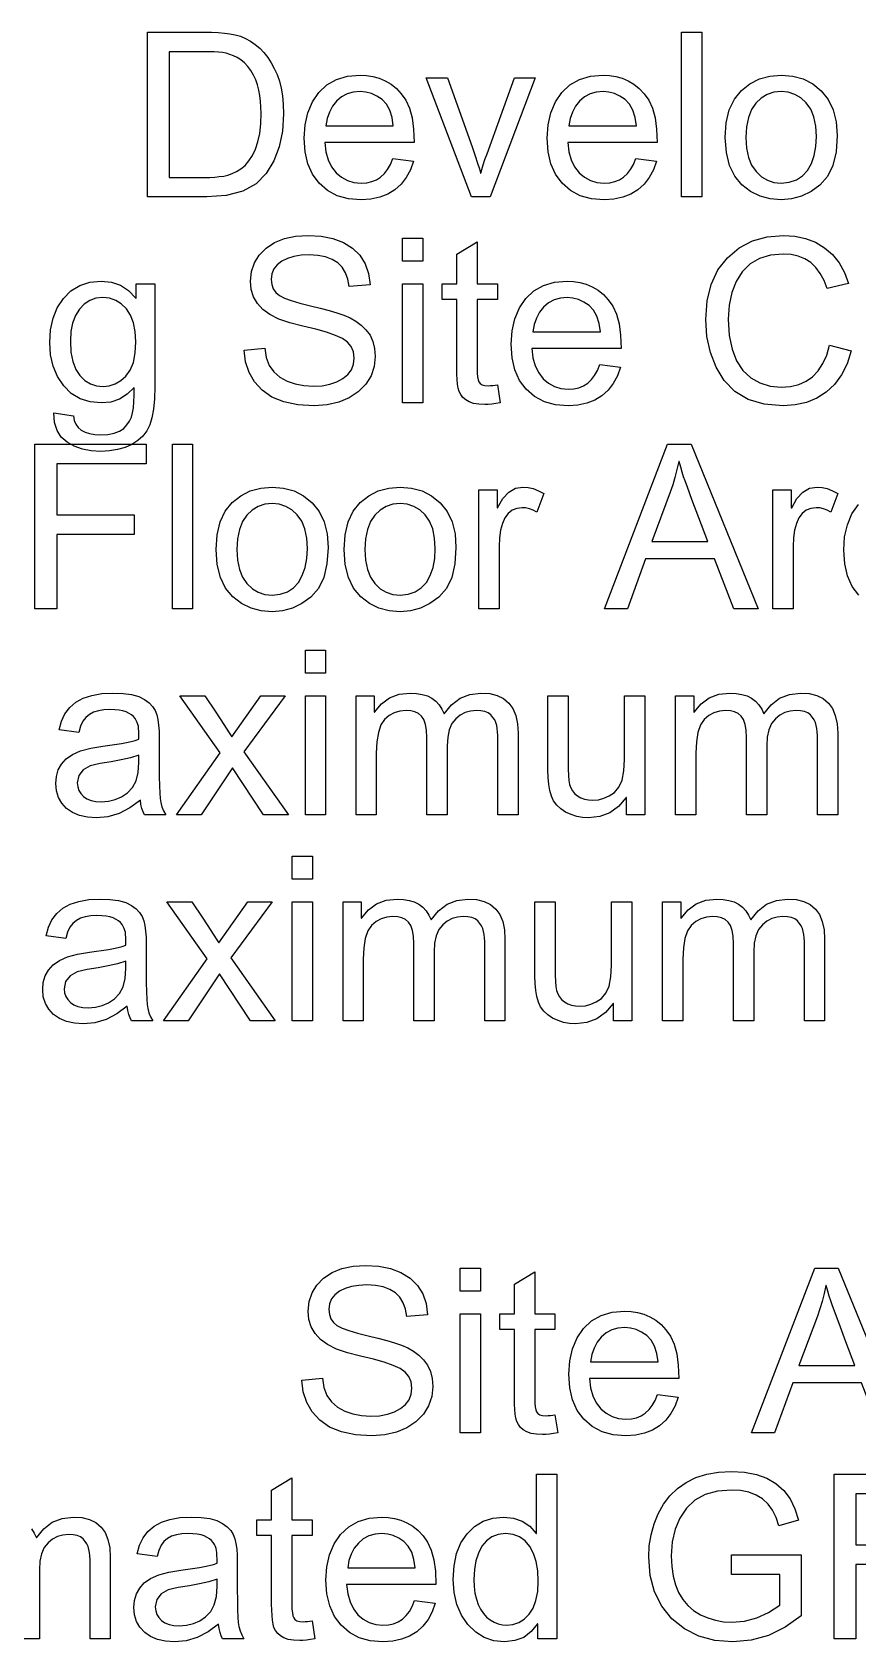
# Model space of a CAD drawing. Header units: metres. Extents: x -43 to 102, y -20 to 47.
# Drawn here: x -27.95 to -17.92, y -19.53 to 0 of the extents above; entities that cross this region are included whole.
import ezdxf

# ---------------------------------------------------------------- set-up
doc = ezdxf.new("R2010")
doc.units = ezdxf.units.M
doc.layers.add('METRICS', color=7, linetype='Continuous')

msp = doc.modelspace()

# ---------------------------------------------------------------- linework, layer by layer
at = {"layer": 'METRICS'}
for points in [[(-26.548, 0), (-25.858, 0), (-25.771, -0.001), (-25.689, -0.005), (-25.614, -0.01), (-25.546, -0.018), (-25.481, -0.031), (-25.418, -0.05), (-25.356, -0.076), (-25.295, -0.108), (-25.238, -0.148), (-25.183, -0.194), (-25.133, -0.246), (-25.087, -0.306), (-25.044, -0.371), (-25.007, -0.44), (-24.974, -0.515), (-24.946, -0.594), (-24.924, -0.68), (-24.908, -0.774), (-24.898, -0.877), (-24.895, -0.989), (-24.908, -1.2), (-24.947, -1.392), (-25.013, -1.563), (-25.105, -1.716), (-25.229, -1.84), (-25.391, -1.929), (-25.591, -1.982), (-25.828, -2), (-26.548, -2), (-26.548, 0)], [(-19.817, -2), (-20.063, -2), (-20.063, 0), (-19.817, 0), (-19.817, -2)], [(-26.284, -1.763), (-25.855, -1.763), (-25.792, -1.762), (-25.731, -1.759), (-25.675, -1.753), (-25.621, -1.746), (-25.57, -1.735), (-25.518, -1.716), (-25.465, -1.69), (-25.413, -1.658), (-25.362, -1.616), (-25.316, -1.562), (-25.274, -1.497), (-25.237, -1.42), (-25.207, -1.331), (-25.185, -1.229), (-25.172, -1.113), (-25.168, -0.984), (-25.169, -0.91), (-25.174, -0.839), (-25.183, -0.77), (-25.194, -0.703), (-25.211, -0.64), (-25.232, -0.579), (-25.26, -0.521), (-25.293, -0.466), (-25.33, -0.416), (-25.37, -0.373), (-25.412, -0.337), (-25.457, -0.309), (-25.503, -0.287), (-25.549, -0.269), (-25.593, -0.256), (-25.638, -0.248), (-25.685, -0.244), (-25.738, -0.24), (-25.798, -0.238), (-25.864, -0.237), (-26.284, -0.237), (-26.284, -1.763)], [(-23.31, -1.338), (-24.394, -1.338), (-24.38, -1.451), (-24.352, -1.55), (-24.312, -1.635), (-24.257, -1.705), (-24.192, -1.761), (-24.12, -1.8), (-24.04, -1.824), (-23.952, -1.832), (-23.885, -1.828), (-23.823, -1.814), (-23.767, -1.79), (-23.716, -1.758), (-23.671, -1.716), (-23.632, -1.665), (-23.598, -1.604), (-23.57, -1.533), (-23.318, -1.565), (-23.355, -1.671), (-23.405, -1.765), (-23.468, -1.845), (-23.543, -1.913), (-23.63, -1.966), (-23.727, -2.004), (-23.835, -2.027), (-23.952, -2.034), (-24.106, -2.022), (-24.243, -1.984), (-24.361, -1.922), (-24.462, -1.834), (-24.542, -1.725), (-24.599, -1.598), (-24.634, -1.452), (-24.645, -1.288), (-24.634, -1.125), (-24.601, -0.978), (-24.545, -0.847), (-24.467, -0.733), (-24.369, -0.639), (-24.253, -0.573), (-24.118, -0.533), (-23.966, -0.52), (-23.887, -0.524), (-23.811, -0.537), (-23.735, -0.559), (-23.661, -0.589), (-23.59, -0.63), (-23.525, -0.683), (-23.466, -0.749), (-23.412, -0.826), (-23.367, -0.921), (-23.335, -1.038), (-23.316, -1.177), (-23.31, -1.338)], [(-21.838, -0.553), (-22.385, -2), (-22.614, -2), (-23.164, -0.553), (-22.905, -0.553), (-22.606, -1.39), (-22.568, -1.499), (-22.538, -1.589), (-22.517, -1.66), (-22.505, -1.712), (-22.499, -1.712), (-22.486, -1.665), (-22.47, -1.61), (-22.449, -1.547), (-22.424, -1.477), (-22.089, -0.553), (-21.838, -0.553)], [(-20.359, -1.338), (-21.443, -1.338), (-21.429, -1.451), (-21.402, -1.55), (-21.361, -1.635), (-21.306, -1.705), (-21.241, -1.761), (-21.169, -1.8), (-21.089, -1.824), (-21.001, -1.832), (-20.934, -1.828), (-20.872, -1.814), (-20.816, -1.79), (-20.765, -1.758), (-20.72, -1.716), (-20.681, -1.665), (-20.647, -1.604), (-20.619, -1.533), (-20.367, -1.565), (-20.404, -1.671), (-20.454, -1.765), (-20.517, -1.845), (-20.592, -1.913), (-20.679, -1.966), (-20.776, -2.004), (-20.884, -2.027), (-21.001, -2.034), (-21.155, -2.022), (-21.292, -1.984), (-21.41, -1.922), (-21.511, -1.834), (-21.591, -1.725), (-21.649, -1.598), (-21.683, -1.452), (-21.694, -1.288), (-21.683, -1.125), (-21.65, -0.978), (-21.594, -0.847), (-21.516, -0.733), (-21.418, -0.639), (-21.302, -0.573), (-21.168, -0.533), (-21.015, -0.52), (-20.937, -0.524), (-20.86, -0.537), (-20.784, -0.559), (-20.71, -0.589), (-20.64, -0.63), (-20.575, -0.683), (-20.515, -0.749), (-20.461, -0.826), (-20.416, -0.921), (-20.384, -1.038), (-20.365, -1.177), (-20.359, -1.338)], [(-18.853, -0.52), (-18.712, -0.532), (-18.584, -0.568), (-18.469, -0.627), (-18.366, -0.711), (-18.282, -0.816), (-18.222, -0.942), (-18.185, -1.088), (-18.173, -1.254), (-18.186, -1.452), (-18.225, -1.618), (-18.291, -1.753), (-18.382, -1.857), (-18.49, -1.935), (-18.604, -1.99), (-18.725, -2.023), (-18.853, -2.034), (-18.985, -2.023), (-19.109, -1.989), (-19.223, -1.932), (-19.329, -1.853), (-19.417, -1.749), (-19.48, -1.618), (-19.518, -1.461), (-19.531, -1.277), (-19.519, -1.098), (-19.482, -0.944), (-19.421, -0.813), (-19.336, -0.707), (-19.232, -0.625), (-19.117, -0.567), (-18.991, -0.532), (-18.853, -0.52)], [(-23.562, -1.136), (-23.576, -1.034), (-23.604, -0.946), (-23.645, -0.874), (-23.699, -0.818), (-23.762, -0.775), (-23.827, -0.745), (-23.895, -0.726), (-23.966, -0.72), (-24.049, -0.728), (-24.124, -0.749), (-24.191, -0.786), (-24.251, -0.836), (-24.301, -0.899), (-24.339, -0.969), (-24.366, -1.049), (-24.381, -1.136), (-23.562, -1.136)], [(-20.611, -1.136), (-20.625, -1.034), (-20.653, -0.946), (-20.694, -0.874), (-20.748, -0.818), (-20.811, -0.775), (-20.876, -0.745), (-20.944, -0.726), (-21.015, -0.72), (-21.098, -0.728), (-21.173, -0.749), (-21.24, -0.786), (-21.3, -0.836), (-21.35, -0.899), (-21.388, -0.969), (-21.415, -1.049), (-21.43, -1.136), (-20.611, -1.136)], [(-18.853, -1.832), (-18.754, -1.822), (-18.668, -1.793), (-18.594, -1.745), (-18.533, -1.677), (-18.486, -1.593), (-18.452, -1.497), (-18.431, -1.388), (-18.424, -1.267), (-18.432, -1.14), (-18.455, -1.029), (-18.494, -0.935), (-18.548, -0.858), (-18.613, -0.798), (-18.686, -0.755), (-18.766, -0.729), (-18.853, -0.72), (-18.942, -0.729), (-19.023, -0.755), (-19.095, -0.799), (-19.16, -0.86), (-19.212, -0.939), (-19.25, -1.034), (-19.272, -1.147), (-19.28, -1.277), (-19.272, -1.406), (-19.249, -1.519), (-19.211, -1.614), (-19.158, -1.692), (-19.093, -1.754), (-19.02, -1.797), (-18.94, -1.823), (-18.853, -1.832)], [(-24.098, -3.087), (-24.113, -2.997), (-24.141, -2.919), (-24.182, -2.853), (-24.236, -2.799), (-24.303, -2.757), (-24.384, -2.727), (-24.477, -2.709), (-24.584, -2.703), (-24.681, -2.708), (-24.769, -2.722), (-24.848, -2.746), (-24.917, -2.78), (-24.973, -2.822), (-25.013, -2.873), (-25.037, -2.933), (-25.045, -3.002), (-25.039, -3.063), (-25.02, -3.115), (-24.989, -3.159), (-24.946, -3.195), (-24.885, -3.227), (-24.802, -3.258), (-24.696, -3.29), (-24.568, -3.321), (-24.449, -3.349), (-24.342, -3.377), (-24.247, -3.405), (-24.162, -3.433), (-24.087, -3.466), (-24.017, -3.506), (-23.952, -3.555), (-23.894, -3.611), (-23.845, -3.677), (-23.81, -3.753), (-23.789, -3.839), (-23.782, -3.935), (-23.795, -4.059), (-23.833, -4.171), (-23.897, -4.273), (-23.987, -4.364), (-24.098, -4.438), (-24.224, -4.491), (-24.365, -4.523), (-24.523, -4.534), (-24.72, -4.522), (-24.891, -4.487), (-25.036, -4.428), (-25.153, -4.346), (-25.246, -4.245), (-25.314, -4.13), (-25.357, -4.001), (-25.375, -3.857), (-25.124, -3.836), (-25.106, -3.948), (-25.069, -4.043), (-25.013, -4.122), (-24.939, -4.186), (-24.85, -4.234), (-24.753, -4.268), (-24.648, -4.288), (-24.533, -4.295), (-24.428, -4.29), (-24.332, -4.273), (-24.248, -4.244), (-24.174, -4.204), (-24.114, -4.154), (-24.071, -4.096), (-24.045, -4.03), (-24.037, -3.956), (-24.046, -3.879), (-24.073, -3.814), (-24.117, -3.76), (-24.18, -3.717), (-24.264, -3.68), (-24.372, -3.642), (-24.504, -3.606), (-24.661, -3.569), (-24.818, -3.529), (-24.951, -3.481), (-25.061, -3.426), (-25.147, -3.364), (-25.212, -3.292), (-25.259, -3.211), (-25.287, -3.121), (-25.296, -3.02), (-25.284, -2.905), (-25.249, -2.8), (-25.19, -2.706), (-25.108, -2.623), (-25.005, -2.554), (-24.885, -2.505), (-24.749, -2.476), (-24.595, -2.466), (-24.437, -2.476), (-24.295, -2.505), (-24.169, -2.554), (-24.059, -2.622), (-23.97, -2.708), (-23.904, -2.811), (-23.863, -2.93), (-23.844, -3.066), (-24.098, -3.087)], [(-23.205, -2.778), (-23.45, -2.778), (-23.45, -2.5), (-23.205, -2.5), (-23.205, -2.778)], [(-18.001, -3.866), (-18.053, -4.023), (-18.121, -4.16), (-18.206, -4.275), (-18.306, -4.368), (-18.42, -4.441), (-18.546, -4.493), (-18.681, -4.524), (-18.828, -4.534), (-19.057, -4.515), (-19.253, -4.457), (-19.415, -4.361), (-19.544, -4.226), (-19.642, -4.065), (-19.712, -3.888), (-19.754, -3.695), (-19.768, -3.486), (-19.752, -3.26), (-19.702, -3.06), (-19.62, -2.885), (-19.504, -2.737), (-19.363, -2.618), (-19.202, -2.534), (-19.023, -2.483), (-18.825, -2.466), (-18.685, -2.475), (-18.555, -2.503), (-18.435, -2.55), (-18.326, -2.615), (-18.23, -2.698), (-18.15, -2.798), (-18.085, -2.915), (-18.035, -3.05), (-18.295, -3.111), (-18.332, -3.013), (-18.377, -2.928), (-18.431, -2.856), (-18.494, -2.797), (-18.565, -2.751), (-18.644, -2.719), (-18.732, -2.699), (-18.828, -2.692), (-18.982, -2.706), (-19.116, -2.746), (-19.23, -2.813), (-19.325, -2.907), (-19.399, -3.024), (-19.452, -3.159), (-19.483, -3.312), (-19.494, -3.484), (-19.483, -3.679), (-19.449, -3.848), (-19.394, -3.989), (-19.316, -4.104), (-19.22, -4.193), (-19.111, -4.257), (-18.988, -4.295), (-18.851, -4.308), (-18.739, -4.3), (-18.639, -4.276), (-18.549, -4.236), (-18.47, -4.181), (-18.402, -4.109), (-18.345, -4.022), (-18.299, -3.918), (-18.265, -3.799), (-18.001, -3.866)], [(-22.265, -4.497), (-22.317, -4.507), (-22.365, -4.514), (-22.409, -4.518), (-22.449, -4.519), (-22.524, -4.516), (-22.588, -4.505), (-22.641, -4.487), (-22.683, -4.462), (-22.717, -4.432), (-22.743, -4.398), (-22.762, -4.36), (-22.774, -4.319), (-22.781, -4.271), (-22.786, -4.214), (-22.789, -4.149), (-22.79, -4.076), (-22.79, -3.242), (-22.969, -3.242), (-22.969, -3.053), (-22.79, -3.053), (-22.79, -2.692), (-22.544, -2.544), (-22.544, -3.053), (-22.299, -3.053), (-22.299, -3.242), (-22.544, -3.242), (-22.544, -4.089), (-22.543, -4.14), (-22.539, -4.183), (-22.532, -4.217), (-22.522, -4.244), (-22.506, -4.264), (-22.482, -4.278), (-22.449, -4.287), (-22.408, -4.29), (-22.381, -4.289), (-22.354, -4.287), (-22.327, -4.284), (-22.299, -4.279), (-22.265, -4.497)], [(-26.458, -4.305), (-26.462, -4.449), (-26.474, -4.574), (-26.493, -4.68), (-26.52, -4.765), (-26.556, -4.837), (-26.605, -4.901), (-26.666, -4.956), (-26.738, -5.002), (-26.82, -5.039), (-26.91, -5.065), (-27.008, -5.081), (-27.113, -5.087), (-27.231, -5.08), (-27.338, -5.059), (-27.436, -5.025), (-27.523, -4.977), (-27.594, -4.914), (-27.645, -4.834), (-27.676, -4.736), (-27.686, -4.62), (-27.447, -4.657), (-27.436, -4.711), (-27.417, -4.757), (-27.388, -4.797), (-27.351, -4.829), (-27.306, -4.854), (-27.251, -4.872), (-27.188, -4.883), (-27.116, -4.886), (-27.027, -4.881), (-26.951, -4.867), (-26.887, -4.842), (-26.836, -4.808), (-26.796, -4.767), (-26.765, -4.722), (-26.742, -4.672), (-26.728, -4.619), (-26.719, -4.557), (-26.713, -4.486), (-26.709, -4.403), (-26.708, -4.31), (-26.793, -4.393), (-26.888, -4.453), (-26.994, -4.488), (-27.111, -4.5), (-27.245, -4.487), (-27.365, -4.448), (-27.472, -4.383), (-27.564, -4.291), (-27.639, -4.18), (-27.693, -4.055), (-27.725, -3.917), (-27.735, -3.765), (-27.725, -3.612), (-27.694, -3.472), (-27.642, -3.346), (-27.569, -3.233), (-27.478, -3.139), (-27.37, -3.073), (-27.247, -3.033), (-27.108, -3.02), (-26.986, -3.033), (-26.875, -3.071), (-26.777, -3.136), (-26.69, -3.226), (-26.685, -3.226), (-26.685, -3.053), (-26.458, -3.053), (-26.458, -4.305)], [(-23.205, -4.5), (-23.45, -4.5), (-23.45, -3.053), (-23.205, -3.053), (-23.205, -4.5)], [(-20.795, -3.838), (-21.88, -3.838), (-21.866, -3.951), (-21.838, -4.05), (-21.797, -4.135), (-21.743, -4.205), (-21.678, -4.261), (-21.606, -4.3), (-21.526, -4.324), (-21.438, -4.332), (-21.37, -4.328), (-21.309, -4.314), (-21.252, -4.29), (-21.202, -4.258), (-21.157, -4.216), (-21.118, -4.165), (-21.084, -4.104), (-21.056, -4.033), (-20.804, -4.065), (-20.841, -4.171), (-20.891, -4.265), (-20.953, -4.345), (-21.029, -4.413), (-21.116, -4.466), (-21.213, -4.504), (-21.32, -4.527), (-21.438, -4.534), (-21.592, -4.522), (-21.728, -4.484), (-21.847, -4.422), (-21.947, -4.334), (-22.028, -4.225), (-22.085, -4.098), (-22.12, -3.952), (-22.131, -3.788), (-22.12, -3.625), (-22.086, -3.478), (-22.031, -3.347), (-21.953, -3.233), (-21.855, -3.139), (-21.739, -3.073), (-21.604, -3.033), (-21.452, -3.02), (-21.373, -3.024), (-21.296, -3.037), (-21.221, -3.059), (-21.147, -3.089), (-21.076, -3.13), (-21.011, -3.183), (-20.952, -3.249), (-20.898, -3.326), (-20.853, -3.421), (-20.821, -3.538), (-20.802, -3.677), (-20.795, -3.838)], [(-27.087, -4.299), (-27.011, -4.292), (-26.939, -4.268), (-26.872, -4.229), (-26.809, -4.175), (-26.756, -4.102), (-26.718, -4.008), (-26.695, -3.893), (-26.688, -3.756), (-26.695, -3.634), (-26.717, -3.527), (-26.753, -3.436), (-26.804, -3.359), (-26.865, -3.298), (-26.933, -3.255), (-27.008, -3.229), (-27.09, -3.22), (-27.173, -3.229), (-27.248, -3.256), (-27.316, -3.3), (-27.374, -3.362), (-27.423, -3.44), (-27.457, -3.53), (-27.477, -3.634), (-27.484, -3.751), (-27.477, -3.884), (-27.455, -3.998), (-27.419, -4.092), (-27.369, -4.168), (-27.308, -4.225), (-27.241, -4.267), (-27.167, -4.291), (-27.087, -4.299)], [(-21.048, -3.636), (-21.062, -3.534), (-21.09, -3.446), (-21.13, -3.374), (-21.185, -3.318), (-21.247, -3.275), (-21.313, -3.245), (-21.381, -3.226), (-21.452, -3.22), (-21.534, -3.228), (-21.609, -3.249), (-21.677, -3.286), (-21.737, -3.336), (-21.787, -3.399), (-21.825, -3.469), (-21.852, -3.549), (-21.866, -3.636), (-21.048, -3.636)], [(-26.565, -5.237), (-27.649, -5.237), (-27.649, -5.857), (-26.709, -5.857), (-26.709, -6.094), (-27.649, -6.094), (-27.649, -7), (-27.914, -7), (-27.914, -5), (-26.565, -5), (-26.565, -5.237)], [(-25.999, -7), (-26.244, -7), (-26.244, -5), (-25.999, -5), (-25.999, -7)], [(-19.13, -7), (-19.428, -7), (-19.663, -6.392), (-20.498, -6.392), (-20.719, -7), (-20.999, -7), (-20.231, -5), (-19.945, -5), (-19.13, -7)], [(-19.744, -6.181), (-19.853, -5.892), (-19.936, -5.672), (-19.991, -5.523), (-20.02, -5.444), (-20.037, -5.396), (-20.054, -5.341), (-20.071, -5.279), (-20.09, -5.209), (-20.097, -5.209), (-20.118, -5.308), (-20.142, -5.403), (-20.169, -5.495), (-20.199, -5.583), (-20.423, -6.181), (-19.744, -6.181)], [(-25.034, -5.52), (-24.894, -5.532), (-24.766, -5.568), (-24.651, -5.627), (-24.548, -5.711), (-24.463, -5.816), (-24.403, -5.942), (-24.367, -6.088), (-24.355, -6.254), (-24.368, -6.452), (-24.407, -6.618), (-24.472, -6.753), (-24.563, -6.857), (-24.671, -6.935), (-24.785, -6.99), (-24.906, -7.023), (-25.034, -7.034), (-25.167, -7.023), (-25.29, -6.989), (-25.405, -6.932), (-25.51, -6.853), (-25.599, -6.749), (-25.662, -6.618), (-25.7, -6.461), (-25.712, -6.277), (-25.7, -6.098), (-25.663, -5.944), (-25.602, -5.813), (-25.517, -5.707), (-25.414, -5.625), (-25.299, -5.567), (-25.172, -5.532), (-25.034, -5.52)], [(-23.48, -5.52), (-23.34, -5.532), (-23.212, -5.568), (-23.097, -5.627), (-22.994, -5.711), (-22.909, -5.816), (-22.849, -5.942), (-22.813, -6.088), (-22.801, -6.254), (-22.814, -6.452), (-22.853, -6.618), (-22.918, -6.753), (-23.01, -6.857), (-23.117, -6.935), (-23.232, -6.99), (-23.353, -7.023), (-23.48, -7.034), (-23.613, -7.023), (-23.736, -6.989), (-23.851, -6.932), (-23.956, -6.853), (-24.045, -6.749), (-24.108, -6.618), (-24.146, -6.461), (-24.158, -6.277), (-24.146, -6.098), (-24.109, -5.944), (-24.049, -5.813), (-23.963, -5.707), (-23.86, -5.625), (-23.745, -5.567), (-23.618, -5.532), (-23.48, -5.52)], [(-21.735, -5.598), (-21.82, -5.824), (-21.865, -5.801), (-21.91, -5.784), (-21.955, -5.774), (-21.999, -5.771), (-22.063, -5.779), (-22.12, -5.802), (-22.168, -5.84), (-22.207, -5.894), (-22.238, -5.962), (-22.261, -6.042), (-22.274, -6.135), (-22.278, -6.24), (-22.278, -7), (-22.524, -7), (-22.524, -5.553), (-22.3, -5.553), (-22.3, -5.771), (-22.295, -5.771), (-22.231, -5.661), (-22.159, -5.583), (-22.078, -5.535), (-21.988, -5.52), (-21.925, -5.525), (-21.862, -5.539), (-21.799, -5.564), (-21.735, -5.598)], [(-18.165, -5.598), (-18.25, -5.824), (-18.295, -5.801), (-18.34, -5.784), (-18.384, -5.774), (-18.428, -5.771), (-18.493, -5.779), (-18.549, -5.802), (-18.597, -5.84), (-18.637, -5.894), (-18.668, -5.962), (-18.69, -6.042), (-18.704, -6.135), (-18.708, -6.24), (-18.708, -7), (-18.954, -7), (-18.954, -5.553), (-18.73, -5.553), (-18.73, -5.771), (-18.724, -5.771), (-18.661, -5.661), (-18.589, -5.583), (-18.508, -5.535), (-18.417, -5.52), (-18.355, -5.525), (-18.292, -5.539), (-18.228, -5.564), (-18.165, -5.598)], [(-25.034, -6.832), (-24.935, -6.822), (-24.849, -6.793), (-24.776, -6.745), (-24.715, -6.677), (-24.667, -6.593), (-24.633, -6.497), (-24.613, -6.388), (-24.606, -6.267), (-24.613, -6.14), (-24.637, -6.029), (-24.675, -5.935), (-24.729, -5.858), (-24.795, -5.798), (-24.867, -5.755), (-24.947, -5.729), (-25.034, -5.72), (-25.123, -5.729), (-25.204, -5.755), (-25.277, -5.799), (-25.341, -5.86), (-25.394, -5.939), (-25.431, -6.034), (-25.454, -6.147), (-25.461, -6.277), (-25.453, -6.406), (-25.431, -6.519), (-25.392, -6.614), (-25.339, -6.692), (-25.274, -6.754), (-25.202, -6.797), (-25.122, -6.823), (-25.034, -6.832)], [(-23.48, -6.832), (-23.381, -6.822), (-23.295, -6.793), (-23.222, -6.745), (-23.161, -6.677), (-23.113, -6.593), (-23.079, -6.497), (-23.059, -6.388), (-23.052, -6.267), (-23.06, -6.14), (-23.083, -6.029), (-23.121, -5.935), (-23.175, -5.858), (-23.241, -5.798), (-23.313, -5.755), (-23.393, -5.729), (-23.48, -5.72), (-23.569, -5.729), (-23.65, -5.755), (-23.723, -5.799), (-23.787, -5.86), (-23.84, -5.939), (-23.877, -6.034), (-23.9, -6.147), (-23.907, -6.277), (-23.9, -6.406), (-23.877, -6.519), (-23.839, -6.614), (-23.785, -6.692), (-23.72, -6.754), (-23.648, -6.797), (-23.568, -6.823), (-23.48, -6.832)], [(-17.909, -6.834), (-17.99, -6.725), (-18.047, -6.598), (-18.081, -6.452), (-18.093, -6.288), (-18.082, -6.125), (-18.048, -5.978), (-17.993, -5.847), (-17.915, -5.733)], [(-24.385, -7.778), (-24.63, -7.778), (-24.63, -7.5), (-24.385, -7.5), (-24.385, -7.778)], [(-26.326, -9.5), (-26.584, -9.5), (-26.6, -9.463), (-26.614, -9.421), (-26.626, -9.374), (-26.634, -9.321), (-26.76, -9.414), (-26.891, -9.481), (-27.027, -9.521), (-27.168, -9.534), (-27.276, -9.527), (-27.373, -9.505), (-27.457, -9.47), (-27.529, -9.42), (-27.587, -9.358), (-27.629, -9.286), (-27.653, -9.206), (-27.662, -9.117), (-27.654, -9.031), (-27.63, -8.952), (-27.59, -8.882), (-27.534, -8.82), (-27.459, -8.766), (-27.36, -8.723), (-27.237, -8.689), (-27.091, -8.665), (-26.862, -8.631), (-26.801, -8.62), (-26.745, -8.608), (-26.695, -8.595), (-26.651, -8.58), (-26.651, -8.529), (-26.652, -8.486), (-26.655, -8.451), (-26.658, -8.424), (-26.663, -8.401), (-26.671, -8.378), (-26.683, -8.354), (-26.698, -8.329), (-26.717, -8.306), (-26.741, -8.285), (-26.771, -8.267), (-26.805, -8.25), (-26.845, -8.237), (-26.891, -8.228), (-26.944, -8.222), (-27.003, -8.22), (-27.078, -8.224), (-27.144, -8.235), (-27.203, -8.253), (-27.253, -8.279), (-27.295, -8.315), (-27.331, -8.363), (-27.359, -8.424), (-27.379, -8.497), (-27.619, -8.466), (-27.592, -8.362), (-27.549, -8.271), (-27.49, -8.194), (-27.416, -8.132), (-27.327, -8.083), (-27.222, -8.048), (-27.101, -8.027), (-26.966, -8.02), (-26.844, -8.025), (-26.74, -8.039), (-26.653, -8.063), (-26.583, -8.097), (-26.528, -8.137), (-26.485, -8.182), (-26.453, -8.231), (-26.433, -8.283), (-26.421, -8.342), (-26.412, -8.408), (-26.407, -8.482), (-26.405, -8.564), (-26.405, -8.894), (-26.404, -9.033), (-26.402, -9.146), (-26.399, -9.235), (-26.394, -9.299), (-26.385, -9.35), (-26.371, -9.401), (-26.351, -9.451), (-26.326, -9.5)], [(-24.836, -9.5), (-25.139, -9.5), (-25.516, -8.927), (-25.896, -9.5), (-26.195, -9.5), (-25.664, -8.746), (-26.153, -8.053), (-25.849, -8.053), (-25.717, -8.252), (-25.619, -8.402), (-25.554, -8.502), (-25.524, -8.553), (-25.169, -8.053), (-24.876, -8.053), (-25.377, -8.732), (-24.836, -9.5)], [(-24.385, -9.5), (-24.63, -9.5), (-24.63, -8.053), (-24.385, -8.053), (-24.385, -9.5)], [(-22.048, -9.5), (-22.293, -9.5), (-22.293, -8.586), (-22.294, -8.537), (-22.297, -8.492), (-22.301, -8.451), (-22.307, -8.413), (-22.316, -8.379), (-22.331, -8.346), (-22.352, -8.315), (-22.377, -8.286), (-22.409, -8.262), (-22.45, -8.245), (-22.498, -8.235), (-22.554, -8.231), (-22.624, -8.238), (-22.689, -8.256), (-22.749, -8.288), (-22.804, -8.332), (-22.85, -8.391), (-22.882, -8.465), (-22.902, -8.554), (-22.909, -8.66), (-22.909, -9.5), (-23.154, -9.5), (-23.154, -8.559), (-23.158, -8.472), (-23.171, -8.4), (-23.191, -8.343), (-23.22, -8.301), (-23.257, -8.27), (-23.3, -8.249), (-23.351, -8.236), (-23.408, -8.231), (-23.484, -8.238), (-23.552, -8.259), (-23.613, -8.293), (-23.668, -8.34), (-23.712, -8.407), (-23.744, -8.497), (-23.763, -8.611), (-23.769, -8.748), (-23.769, -9.5), (-24.015, -9.5), (-24.015, -8.053), (-23.794, -8.053), (-23.794, -8.254), (-23.789, -8.254), (-23.706, -8.152), (-23.607, -8.078), (-23.49, -8.034), (-23.356, -8.02), (-23.28, -8.024), (-23.211, -8.036), (-23.148, -8.055), (-23.093, -8.083), (-23.045, -8.119), (-23.005, -8.163), (-22.971, -8.214), (-22.944, -8.274), (-22.856, -8.163), (-22.752, -8.083), (-22.633, -8.036), (-22.498, -8.02), (-22.392, -8.027), (-22.301, -8.05), (-22.224, -8.088), (-22.16, -8.141), (-22.111, -8.209), (-22.076, -8.293), (-22.055, -8.392), (-22.048, -8.505), (-22.048, -9.5)], [(-20.509, -9.5), (-20.729, -9.5), (-20.729, -9.287), (-20.735, -9.287), (-20.826, -9.395), (-20.932, -9.472), (-21.053, -9.519), (-21.19, -9.534), (-21.264, -9.53), (-21.335, -9.517), (-21.404, -9.495), (-21.47, -9.464), (-21.529, -9.425), (-21.577, -9.38), (-21.615, -9.329), (-21.642, -9.27), (-21.661, -9.204), (-21.674, -9.128), (-21.682, -9.044), (-21.685, -8.95), (-21.685, -8.053), (-21.439, -8.053), (-21.439, -8.855), (-21.438, -8.944), (-21.435, -9.02), (-21.429, -9.082), (-21.421, -9.13), (-21.408, -9.17), (-21.388, -9.206), (-21.36, -9.239), (-21.325, -9.267), (-21.284, -9.291), (-21.239, -9.308), (-21.191, -9.318), (-21.139, -9.321), (-21.071, -9.315), (-21.004, -9.297), (-20.94, -9.267), (-20.877, -9.225), (-20.823, -9.164), (-20.785, -9.077), (-20.762, -8.965), (-20.754, -8.826), (-20.754, -8.053), (-20.509, -8.053), (-20.509, -9.5)], [(-18.166, -9.5), (-18.412, -9.5), (-18.412, -8.586), (-18.413, -8.537), (-18.415, -8.492), (-18.42, -8.451), (-18.426, -8.413), (-18.435, -8.379), (-18.45, -8.346), (-18.47, -8.315), (-18.496, -8.286), (-18.528, -8.262), (-18.568, -8.245), (-18.617, -8.235), (-18.673, -8.231), (-18.742, -8.238), (-18.807, -8.256), (-18.867, -8.288), (-18.922, -8.332), (-18.968, -8.391), (-19.001, -8.465), (-19.021, -8.554), (-19.027, -8.66), (-19.027, -9.5), (-19.273, -9.5), (-19.273, -8.559), (-19.277, -8.472), (-19.289, -8.4), (-19.31, -8.343), (-19.339, -8.301), (-19.376, -8.27), (-19.419, -8.249), (-19.469, -8.236), (-19.527, -8.231), (-19.602, -8.238), (-19.671, -8.259), (-19.732, -8.293), (-19.786, -8.34), (-19.831, -8.407), (-19.863, -8.497), (-19.882, -8.611), (-19.888, -8.748), (-19.888, -9.5), (-20.134, -9.5), (-20.134, -8.053), (-19.913, -8.053), (-19.913, -8.254), (-19.907, -8.254), (-19.825, -8.152), (-19.725, -8.078), (-19.609, -8.034), (-19.475, -8.02), (-19.398, -8.024), (-19.329, -8.036), (-19.267, -8.055), (-19.212, -8.083), (-19.164, -8.119), (-19.123, -8.163), (-19.089, -8.214), (-19.063, -8.274), (-18.975, -8.163), (-18.871, -8.083), (-18.751, -8.036), (-18.617, -8.02), (-18.511, -8.027), (-18.42, -8.05), (-18.342, -8.088), (-18.279, -8.141), (-18.23, -8.209), (-18.195, -8.293), (-18.173, -8.392), (-18.166, -8.505), (-18.166, -9.5)], [(-26.651, -8.863), (-26.651, -8.774), (-26.752, -8.805), (-26.865, -8.832), (-26.988, -8.855), (-27.121, -8.876), (-27.243, -8.905), (-27.33, -8.953), (-27.382, -9.022), (-27.4, -9.111), (-27.395, -9.159), (-27.381, -9.202), (-27.358, -9.241), (-27.325, -9.276), (-27.283, -9.304), (-27.233, -9.324), (-27.175, -9.336), (-27.109, -9.34), (-27.021, -9.334), (-26.938, -9.313), (-26.861, -9.279), (-26.789, -9.232), (-26.729, -9.168), (-26.685, -9.085), (-26.659, -8.984), (-26.651, -8.863)], [(-24.543, -10.278), (-24.789, -10.278), (-24.789, -10), (-24.543, -10), (-24.543, -10.278)], [(-26.484, -12), (-26.742, -12), (-26.759, -11.963), (-26.773, -11.921), (-26.784, -11.874), (-26.793, -11.821), (-26.919, -11.914), (-27.049, -11.981), (-27.185, -12.021), (-27.326, -12.034), (-27.435, -12.027), (-27.531, -12.005), (-27.615, -11.97), (-27.688, -11.92), (-27.745, -11.858), (-27.787, -11.786), (-27.812, -11.706), (-27.82, -11.617), (-27.812, -11.531), (-27.788, -11.452), (-27.748, -11.382), (-27.692, -11.32), (-27.617, -11.266), (-27.518, -11.223), (-27.396, -11.189), (-27.25, -11.165), (-27.02, -11.131), (-26.959, -11.12), (-26.903, -11.108), (-26.853, -11.095), (-26.809, -11.08), (-26.809, -11.029), (-26.811, -10.986), (-26.813, -10.951), (-26.816, -10.924), (-26.821, -10.901), (-26.829, -10.878), (-26.841, -10.854), (-26.856, -10.829), (-26.875, -10.806), (-26.9, -10.785), (-26.929, -10.767), (-26.963, -10.75), (-27.003, -10.737), (-27.049, -10.728), (-27.102, -10.722), (-27.161, -10.72), (-27.236, -10.724), (-27.303, -10.735), (-27.361, -10.753), (-27.411, -10.779), (-27.454, -10.815), (-27.489, -10.863), (-27.517, -10.924), (-27.538, -10.997), (-27.778, -10.966), (-27.75, -10.862), (-27.707, -10.771), (-27.648, -10.694), (-27.574, -10.632), (-27.485, -10.583), (-27.38, -10.548), (-27.26, -10.527), (-27.124, -10.52), (-27.003, -10.525), (-26.898, -10.539), (-26.811, -10.563), (-26.741, -10.597), (-26.686, -10.637), (-26.643, -10.682), (-26.611, -10.731), (-26.591, -10.783), (-26.579, -10.842), (-26.57, -10.908), (-26.565, -10.982), (-26.563, -11.064), (-26.563, -11.394), (-26.563, -11.533), (-26.561, -11.646), (-26.557, -11.735), (-26.552, -11.799), (-26.543, -11.85), (-26.529, -11.901), (-26.51, -11.951), (-26.484, -12)], [(-22.206, -12), (-22.452, -12), (-22.452, -11.086), (-22.452, -11.037), (-22.455, -10.992), (-22.459, -10.951), (-22.465, -10.913), (-22.475, -10.879), (-22.49, -10.846), (-22.51, -10.815), (-22.535, -10.786), (-22.568, -10.762), (-22.608, -10.745), (-22.656, -10.735), (-22.712, -10.731), (-22.782, -10.738), (-22.847, -10.756), (-22.907, -10.788), (-22.962, -10.832), (-23.008, -10.891), (-23.041, -10.965), (-23.06, -11.054), (-23.067, -11.16), (-23.067, -12), (-23.312, -12), (-23.312, -11.059), (-23.317, -10.972), (-23.329, -10.9), (-23.35, -10.843), (-23.379, -10.801), (-23.415, -10.77), (-23.459, -10.749), (-23.509, -10.736), (-23.566, -10.731), (-23.642, -10.738), (-23.71, -10.759), (-23.772, -10.793), (-23.826, -10.84), (-23.871, -10.907), (-23.902, -10.997), (-23.921, -11.111), (-23.928, -11.248), (-23.928, -12), (-24.173, -12), (-24.173, -10.553), (-23.952, -10.553), (-23.952, -10.754), (-23.947, -10.754), (-23.865, -10.652), (-23.765, -10.578), (-23.648, -10.534), (-23.514, -10.52), (-23.438, -10.524), (-23.369, -10.536), (-23.307, -10.555), (-23.252, -10.583), (-23.204, -10.619), (-23.163, -10.663), (-23.129, -10.714), (-23.102, -10.774), (-23.014, -10.663), (-22.91, -10.583), (-22.791, -10.536), (-22.656, -10.52), (-22.551, -10.527), (-22.459, -10.55), (-22.382, -10.588), (-22.319, -10.641), (-22.269, -10.709), (-22.234, -10.793), (-22.213, -10.892), (-22.206, -11.005), (-22.206, -12)], [(-18.325, -12), (-18.57, -12), (-18.57, -11.086), (-18.571, -11.037), (-18.574, -10.992), (-18.578, -10.951), (-18.584, -10.913), (-18.593, -10.879), (-18.608, -10.846), (-18.629, -10.815), (-18.654, -10.786), (-18.686, -10.762), (-18.727, -10.745), (-18.775, -10.735), (-18.831, -10.731), (-18.901, -10.738), (-18.966, -10.756), (-19.025, -10.788), (-19.08, -10.832), (-19.126, -10.891), (-19.159, -10.965), (-19.179, -11.054), (-19.186, -11.16), (-19.186, -12), (-19.431, -12), (-19.431, -11.059), (-19.435, -10.972), (-19.448, -10.9), (-19.468, -10.843), (-19.497, -10.801), (-19.534, -10.77), (-19.577, -10.749), (-19.628, -10.736), (-19.685, -10.731), (-19.76, -10.738), (-19.829, -10.759), (-19.89, -10.793), (-19.945, -10.84), (-19.989, -10.907), (-20.021, -10.997), (-20.04, -11.111), (-20.046, -11.248), (-20.046, -12), (-20.292, -12), (-20.292, -10.553), (-20.071, -10.553), (-20.071, -10.754), (-20.065, -10.754), (-19.983, -10.652), (-19.884, -10.578), (-19.767, -10.534), (-19.633, -10.52), (-19.557, -10.524), (-19.488, -10.536), (-19.425, -10.555), (-19.37, -10.583), (-19.322, -10.619), (-19.282, -10.663), (-19.248, -10.714), (-19.221, -10.774), (-19.133, -10.663), (-19.029, -10.583), (-18.91, -10.536), (-18.775, -10.52), (-18.669, -10.527), (-18.578, -10.55), (-18.501, -10.588), (-18.437, -10.641), (-18.388, -10.709), (-18.353, -10.793), (-18.332, -10.892), (-18.325, -11.005), (-18.325, -12)], [(-24.995, -12), (-25.297, -12), (-25.674, -11.427), (-26.055, -12), (-26.353, -12), (-25.823, -11.246), (-26.311, -10.553), (-26.007, -10.553), (-25.875, -10.752), (-25.777, -10.902), (-25.713, -11.002), (-25.682, -11.053), (-25.327, -10.553), (-25.034, -10.553), (-25.535, -11.232), (-24.995, -12)], [(-24.543, -12), (-24.789, -12), (-24.789, -10.553), (-24.543, -10.553), (-24.543, -12)], [(-20.667, -12), (-20.887, -12), (-20.887, -11.787), (-20.894, -11.787), (-20.984, -11.895), (-21.09, -11.972), (-21.212, -12.019), (-21.348, -12.034), (-21.422, -12.03), (-21.494, -12.017), (-21.562, -11.995), (-21.628, -11.964), (-21.687, -11.925), (-21.736, -11.88), (-21.773, -11.829), (-21.8, -11.77), (-21.819, -11.704), (-21.832, -11.628), (-21.84, -11.544), (-21.843, -11.45), (-21.843, -10.553), (-21.598, -10.553), (-21.598, -11.355), (-21.596, -11.444), (-21.593, -11.52), (-21.587, -11.582), (-21.579, -11.63), (-21.566, -11.67), (-21.546, -11.706), (-21.518, -11.739), (-21.483, -11.767), (-21.442, -11.791), (-21.398, -11.808), (-21.349, -11.818), (-21.297, -11.821), (-21.229, -11.815), (-21.162, -11.797), (-21.098, -11.767), (-21.035, -11.725), (-20.982, -11.664), (-20.943, -11.577), (-20.92, -11.465), (-20.913, -11.326), (-20.913, -10.553), (-20.667, -10.553), (-20.667, -12)], [(-26.809, -11.363), (-26.809, -11.274), (-26.911, -11.305), (-27.023, -11.332), (-27.146, -11.355), (-27.28, -11.376), (-27.401, -11.405), (-27.488, -11.453), (-27.541, -11.522), (-27.558, -11.611), (-27.553, -11.659), (-27.539, -11.702), (-27.516, -11.741), (-27.483, -11.776), (-27.441, -11.804), (-27.392, -11.824), (-27.334, -11.836), (-27.267, -11.84), (-27.179, -11.834), (-27.097, -11.813), (-27.019, -11.779), (-26.947, -11.732), (-26.887, -11.668), (-26.844, -11.585), (-26.818, -11.484), (-26.809, -11.363)], [(-23.398, -15.587), (-23.413, -15.497), (-23.441, -15.419), (-23.482, -15.353), (-23.536, -15.299), (-23.603, -15.257), (-23.684, -15.227), (-23.777, -15.209), (-23.884, -15.203), (-23.982, -15.208), (-24.07, -15.222), (-24.148, -15.246), (-24.217, -15.28), (-24.273, -15.322), (-24.313, -15.373), (-24.337, -15.433), (-24.345, -15.502), (-24.339, -15.563), (-24.32, -15.615), (-24.29, -15.659), (-24.246, -15.695), (-24.185, -15.727), (-24.102, -15.758), (-23.996, -15.79), (-23.868, -15.821), (-23.749, -15.849), (-23.642, -15.877), (-23.547, -15.905), (-23.462, -15.933), (-23.387, -15.966), (-23.317, -16.006), (-23.252, -16.055), (-23.194, -16.111), (-23.145, -16.177), (-23.11, -16.253), (-23.089, -16.339), (-23.082, -16.435), (-23.095, -16.559), (-23.133, -16.671), (-23.197, -16.773), (-23.287, -16.864), (-23.398, -16.938), (-23.524, -16.991), (-23.665, -17.023), (-23.823, -17.034), (-24.02, -17.022), (-24.191, -16.987), (-24.336, -16.928), (-24.454, -16.846), (-24.546, -16.745), (-24.614, -16.63), (-24.657, -16.501), (-24.675, -16.357), (-24.424, -16.336), (-24.406, -16.448), (-24.369, -16.543), (-24.313, -16.622), (-24.239, -16.686), (-24.15, -16.734), (-24.054, -16.768), (-23.948, -16.788), (-23.834, -16.795), (-23.728, -16.79), (-23.633, -16.773), (-23.548, -16.744), (-23.474, -16.704), (-23.414, -16.654), (-23.371, -16.596), (-23.346, -16.53), (-23.337, -16.456), (-23.346, -16.379), (-23.373, -16.314), (-23.418, -16.26), (-23.48, -16.217), (-23.564, -16.18), (-23.672, -16.142), (-23.804, -16.106), (-23.961, -16.069), (-24.118, -16.029), (-24.252, -15.981), (-24.361, -15.926), (-24.447, -15.864), (-24.513, -15.792), (-24.559, -15.711), (-24.587, -15.621), (-24.596, -15.52), (-24.584, -15.405), (-24.549, -15.3), (-24.49, -15.206), (-24.408, -15.123), (-24.305, -15.054), (-24.186, -15.005), (-24.049, -14.976), (-23.895, -14.966), (-23.737, -14.976), (-23.595, -15.005), (-23.469, -15.054), (-23.359, -15.122), (-23.27, -15.208), (-23.204, -15.311), (-23.163, -15.43), (-23.145, -15.566), (-23.398, -15.587)], [(-22.505, -15.278), (-22.75, -15.278), (-22.75, -15), (-22.505, -15), (-22.505, -15.278)], [(-17.344, -17), (-17.643, -17), (-17.877, -16.392), (-18.712, -16.392), (-18.933, -17), (-19.213, -17), (-18.445, -15), (-18.16, -15), (-17.344, -17)], [(-21.565, -16.997), (-21.617, -17.007), (-21.665, -17.014), (-21.709, -17.018), (-21.749, -17.019), (-21.824, -17.016), (-21.888, -17.005), (-21.941, -16.987), (-21.984, -16.962), (-22.017, -16.932), (-22.043, -16.898), (-22.062, -16.86), (-22.074, -16.819), (-22.081, -16.771), (-22.086, -16.714), (-22.089, -16.649), (-22.09, -16.576), (-22.09, -15.742), (-22.269, -15.742), (-22.269, -15.553), (-22.09, -15.553), (-22.09, -15.192), (-21.844, -15.044), (-21.844, -15.553), (-21.599, -15.553), (-21.599, -15.742), (-21.844, -15.742), (-21.844, -16.589), (-21.843, -16.64), (-21.839, -16.683), (-21.832, -16.717), (-21.822, -16.744), (-21.806, -16.764), (-21.782, -16.778), (-21.749, -16.787), (-21.708, -16.79), (-21.681, -16.789), (-21.654, -16.787), (-21.627, -16.784), (-21.599, -16.779), (-21.565, -16.997)], [(-17.958, -16.181), (-18.067, -15.892), (-18.15, -15.672), (-18.206, -15.523), (-18.235, -15.444), (-18.251, -15.396), (-18.268, -15.341), (-18.286, -15.279), (-18.304, -15.209), (-18.311, -15.209), (-18.332, -15.308), (-18.356, -15.403), (-18.383, -15.495), (-18.413, -15.583), (-18.637, -16.181), (-17.958, -16.181)], [(-22.505, -17), (-22.75, -17), (-22.75, -15.553), (-22.505, -15.553), (-22.505, -17)], [(-20.095, -16.338), (-21.18, -16.338), (-21.166, -16.451), (-21.138, -16.55), (-21.097, -16.635), (-21.043, -16.705), (-20.978, -16.761), (-20.906, -16.8), (-20.826, -16.824), (-20.738, -16.832), (-20.671, -16.828), (-20.609, -16.814), (-20.553, -16.79), (-20.502, -16.758), (-20.457, -16.716), (-20.418, -16.665), (-20.384, -16.604), (-20.356, -16.533), (-20.104, -16.565), (-20.141, -16.671), (-20.191, -16.765), (-20.253, -16.845), (-20.329, -16.913), (-20.416, -16.966), (-20.513, -17.004), (-20.62, -17.027), (-20.738, -17.034), (-20.892, -17.022), (-21.028, -16.984), (-21.147, -16.922), (-21.248, -16.834), (-21.328, -16.725), (-21.385, -16.598), (-21.42, -16.452), (-21.431, -16.288), (-21.42, -16.125), (-21.387, -15.978), (-21.331, -15.847), (-21.253, -15.733), (-21.155, -15.639), (-21.039, -15.573), (-20.904, -15.533), (-20.752, -15.52), (-20.673, -15.524), (-20.596, -15.537), (-20.521, -15.559), (-20.447, -15.589), (-20.376, -15.63), (-20.311, -15.683), (-20.252, -15.749), (-20.198, -15.826), (-20.153, -15.921), (-20.121, -16.038), (-20.102, -16.177), (-20.095, -16.338)], [(-20.348, -16.136), (-20.362, -16.034), (-20.39, -15.946), (-20.431, -15.874), (-20.485, -15.818), (-20.547, -15.775), (-20.613, -15.745), (-20.681, -15.726), (-20.752, -15.72), (-20.834, -15.728), (-20.91, -15.749), (-20.977, -15.786), (-21.037, -15.836), (-21.087, -15.899), (-21.125, -15.969), (-21.152, -16.049), (-21.166, -16.136), (-20.348, -16.136)], [(-24.514, -19.497), (-24.567, -19.507), (-24.615, -19.514), (-24.659, -19.518), (-24.698, -19.519), (-24.774, -19.516), (-24.838, -19.505), (-24.891, -19.487), (-24.933, -19.462), (-24.966, -19.432), (-24.992, -19.398), (-25.011, -19.36), (-25.023, -19.319), (-25.03, -19.271), (-25.035, -19.214), (-25.039, -19.149), (-25.04, -19.076), (-25.04, -18.242), (-25.218, -18.242), (-25.218, -18.053), (-25.04, -18.053), (-25.04, -17.692), (-24.794, -17.544), (-24.794, -18.053), (-24.548, -18.053), (-24.548, -18.242), (-24.794, -18.242), (-24.794, -19.089), (-24.793, -19.14), (-24.788, -19.183), (-24.781, -19.217), (-24.771, -19.244), (-24.756, -19.264), (-24.732, -19.278), (-24.699, -19.287), (-24.658, -19.29), (-24.631, -19.289), (-24.604, -19.287), (-24.576, -19.284), (-24.548, -19.279), (-24.514, -19.497)], [(-21.578, -19.5), (-21.808, -19.5), (-21.808, -19.316), (-21.813, -19.316), (-21.888, -19.411), (-21.979, -19.48), (-22.088, -19.52), (-22.213, -19.534), (-22.34, -19.521), (-22.457, -19.481), (-22.562, -19.416), (-22.657, -19.323), (-22.735, -19.21), (-22.79, -19.081), (-22.824, -18.937), (-22.835, -18.777), (-22.824, -18.611), (-22.793, -18.463), (-22.741, -18.334), (-22.667, -18.223), (-22.576, -18.134), (-22.472, -18.071), (-22.355, -18.032), (-22.224, -18.02), (-22.102, -18.032), (-21.996, -18.069), (-21.905, -18.131), (-21.829, -18.218), (-21.824, -18.218), (-21.824, -17.5), (-21.578, -17.5), (-21.578, -19.5)], [(-18.611, -19.22), (-18.805, -19.358), (-19.007, -19.456), (-19.218, -19.514), (-19.438, -19.534), (-19.657, -19.517), (-19.853, -19.464), (-20.027, -19.376), (-20.179, -19.254), (-20.303, -19.102), (-20.391, -18.927), (-20.444, -18.729), (-20.461, -18.508), (-20.454, -18.369), (-20.432, -18.234), (-20.396, -18.104), (-20.346, -17.98), (-20.281, -17.864), (-20.203, -17.762), (-20.112, -17.674), (-20.006, -17.6), (-19.888, -17.541), (-19.757, -17.499), (-19.613, -17.474), (-19.457, -17.466), (-19.297, -17.475), (-19.153, -17.503), (-19.026, -17.549), (-18.916, -17.614), (-18.822, -17.697), (-18.745, -17.799), (-18.685, -17.919), (-18.641, -18.058), (-18.879, -18.125), (-18.912, -18.024), (-18.957, -17.936), (-19.012, -17.862), (-19.079, -17.801), (-19.157, -17.753), (-19.246, -17.719), (-19.346, -17.699), (-19.457, -17.692), (-19.627, -17.706), (-19.774, -17.748), (-19.9, -17.817), (-20.003, -17.913), (-20.083, -18.032), (-20.141, -18.168), (-20.175, -18.322), (-20.187, -18.492), (-20.181, -18.62), (-20.165, -18.737), (-20.137, -18.842), (-20.098, -18.937), (-20.047, -19.02), (-19.987, -19.092), (-19.915, -19.154), (-19.833, -19.205), (-19.743, -19.244), (-19.65, -19.273), (-19.553, -19.29), (-19.452, -19.295), (-19.297, -19.282), (-19.149, -19.244), (-19.005, -19.179), (-18.868, -19.089), (-18.868, -18.718), (-19.457, -18.718), (-19.457, -18.48), (-18.611, -18.48), (-18.611, -19.22)], [(-16.859, -17.737), (-17.944, -17.737), (-17.944, -18.357), (-17.004, -18.357), (-17.004, -18.594), (-17.944, -18.594), (-17.944, -19.5), (-18.209, -19.5), (-18.209, -17.5), (-16.859, -17.5), (-16.859, -17.737)], [(-27.955, -18.163), (-27.922, -18.214), (-27.895, -18.274), (-27.807, -18.163), (-27.703, -18.083), (-27.584, -18.036), (-27.449, -18.02), (-27.343, -18.027), (-27.252, -18.05), (-27.174, -18.088), (-27.111, -18.141), (-27.062, -18.209), (-27.027, -18.293), (-27.006, -18.392), (-26.999, -18.505), (-26.999, -19.5)], [(-25.378, -19.5), (-25.636, -19.5), (-25.652, -19.463), (-25.666, -19.421), (-25.677, -19.374), (-25.686, -19.321), (-25.812, -19.414), (-25.943, -19.481), (-26.079, -19.521), (-26.22, -19.534), (-26.328, -19.527), (-26.425, -19.505), (-26.509, -19.47), (-26.581, -19.42), (-26.639, -19.358), (-26.68, -19.286), (-26.705, -19.206), (-26.714, -19.117), (-26.706, -19.031), (-26.682, -18.952), (-26.642, -18.882), (-26.586, -18.82), (-26.51, -18.766), (-26.411, -18.723), (-26.289, -18.689), (-26.143, -18.665), (-25.914, -18.631), (-25.853, -18.62), (-25.797, -18.608), (-25.747, -18.595), (-25.703, -18.58), (-25.703, -18.529), (-25.704, -18.486), (-25.706, -18.451), (-25.709, -18.424), (-25.714, -18.401), (-25.723, -18.378), (-25.735, -18.354), (-25.75, -18.329), (-25.769, -18.306), (-25.793, -18.285), (-25.822, -18.267), (-25.857, -18.25), (-25.897, -18.237), (-25.943, -18.228), (-25.996, -18.222), (-26.055, -18.22), (-26.13, -18.224), (-26.196, -18.235), (-26.255, -18.253), (-26.305, -18.279), (-26.347, -18.315), (-26.383, -18.363), (-26.41, -18.424), (-26.431, -18.497), (-26.671, -18.466), (-26.644, -18.362), (-26.601, -18.271), (-26.542, -18.194), (-26.468, -18.132), (-26.378, -18.083), (-26.274, -18.048), (-26.153, -18.027), (-26.018, -18.02), (-25.896, -18.025), (-25.792, -18.039), (-25.705, -18.063), (-25.635, -18.097), (-25.58, -18.137), (-25.536, -18.182), (-25.505, -18.231), (-25.485, -18.283), (-25.473, -18.342), (-25.464, -18.408), (-25.459, -18.482), (-25.457, -18.564), (-25.457, -18.894), (-25.456, -19.033), (-25.454, -19.146), (-25.451, -19.235), (-25.445, -19.299), (-25.437, -19.35), (-25.423, -19.401), (-25.403, -19.451), (-25.378, -19.5)], [(-23.045, -18.838), (-24.13, -18.838), (-24.115, -18.951), (-24.088, -19.05), (-24.047, -19.135), (-23.992, -19.205), (-23.928, -19.261), (-23.855, -19.3), (-23.775, -19.324), (-23.688, -19.332), (-23.62, -19.328), (-23.558, -19.314), (-23.502, -19.29), (-23.452, -19.258), (-23.407, -19.216), (-23.367, -19.165), (-23.334, -19.104), (-23.306, -19.033), (-23.053, -19.065), (-23.09, -19.171), (-23.14, -19.265), (-23.203, -19.345), (-23.278, -19.413), (-23.365, -19.466), (-23.462, -19.504), (-23.57, -19.527), (-23.688, -19.534), (-23.842, -19.522), (-23.978, -19.484), (-24.096, -19.422), (-24.197, -19.334), (-24.277, -19.225), (-24.335, -19.098), (-24.369, -18.952), (-24.381, -18.788), (-24.37, -18.625), (-24.336, -18.478), (-24.28, -18.347), (-24.203, -18.233), (-24.104, -18.139), (-23.988, -18.073), (-23.854, -18.033), (-23.701, -18.02), (-23.623, -18.024), (-23.546, -18.037), (-23.47, -18.059), (-23.396, -18.089), (-23.326, -18.13), (-23.261, -18.183), (-23.201, -18.249), (-23.147, -18.326), (-23.103, -18.421), (-23.071, -18.538), (-23.051, -18.677), (-23.045, -18.838)], [(-26.999, -19.5), (-27.244, -19.5), (-27.244, -18.586), (-27.245, -18.537), (-27.248, -18.492), (-27.252, -18.451), (-27.258, -18.413), (-27.267, -18.379), (-27.282, -18.346), (-27.302, -18.315), (-27.328, -18.286), (-27.36, -18.262), (-27.401, -18.245), (-27.449, -18.235), (-27.505, -18.231), (-27.575, -18.238), (-27.639, -18.256), (-27.699, -18.288), (-27.754, -18.332), (-27.8, -18.391), (-27.833, -18.465), (-27.853, -18.554), (-27.859, -18.66), (-27.859, -19.5), (-28.105, -19.5)], [(-23.297, -18.636), (-23.312, -18.534), (-23.339, -18.446), (-23.38, -18.374), (-23.435, -18.318), (-23.497, -18.275), (-23.562, -18.245), (-23.63, -18.226), (-23.701, -18.22), (-23.784, -18.228), (-23.859, -18.249), (-23.927, -18.286), (-23.986, -18.336), (-24.036, -18.399), (-24.075, -18.469), (-24.101, -18.549), (-24.116, -18.636), (-23.297, -18.636)], [(-22.187, -19.332), (-22.109, -19.324), (-22.038, -19.299), (-21.973, -19.258), (-21.914, -19.2), (-21.865, -19.125), (-21.83, -19.033), (-21.809, -18.925), (-21.802, -18.799), (-21.809, -18.673), (-21.828, -18.561), (-21.86, -18.462), (-21.905, -18.377), (-21.961, -18.309), (-22.029, -18.26), (-22.108, -18.23), (-22.198, -18.22), (-22.287, -18.23), (-22.365, -18.259), (-22.432, -18.307), (-22.486, -18.374), (-22.529, -18.457), (-22.56, -18.551), (-22.578, -18.658), (-22.584, -18.777), (-22.581, -18.864), (-22.571, -18.943), (-22.554, -19.016), (-22.531, -19.082), (-22.503, -19.14), (-22.468, -19.191), (-22.429, -19.234), (-22.385, -19.269), (-22.337, -19.297), (-22.288, -19.317), (-22.238, -19.328), (-22.187, -19.332)], [(-25.703, -18.863), (-25.703, -18.774), (-25.804, -18.805), (-25.916, -18.832), (-26.039, -18.855), (-26.173, -18.876), (-26.295, -18.905), (-26.382, -18.953), (-26.434, -19.022), (-26.452, -19.111), (-26.447, -19.159), (-26.433, -19.202), (-26.409, -19.241), (-26.377, -19.276), (-26.335, -19.304), (-26.285, -19.324), (-26.227, -19.336), (-26.161, -19.34), (-26.073, -19.334), (-25.99, -19.313), (-25.913, -19.279), (-25.841, -19.232), (-25.78, -19.168), (-25.737, -19.085), (-25.711, -18.984), (-25.703, -18.863)]]:
    msp.add_lwpolyline(points, dxfattribs=at)

doc.saveas('drawing.dxf')
